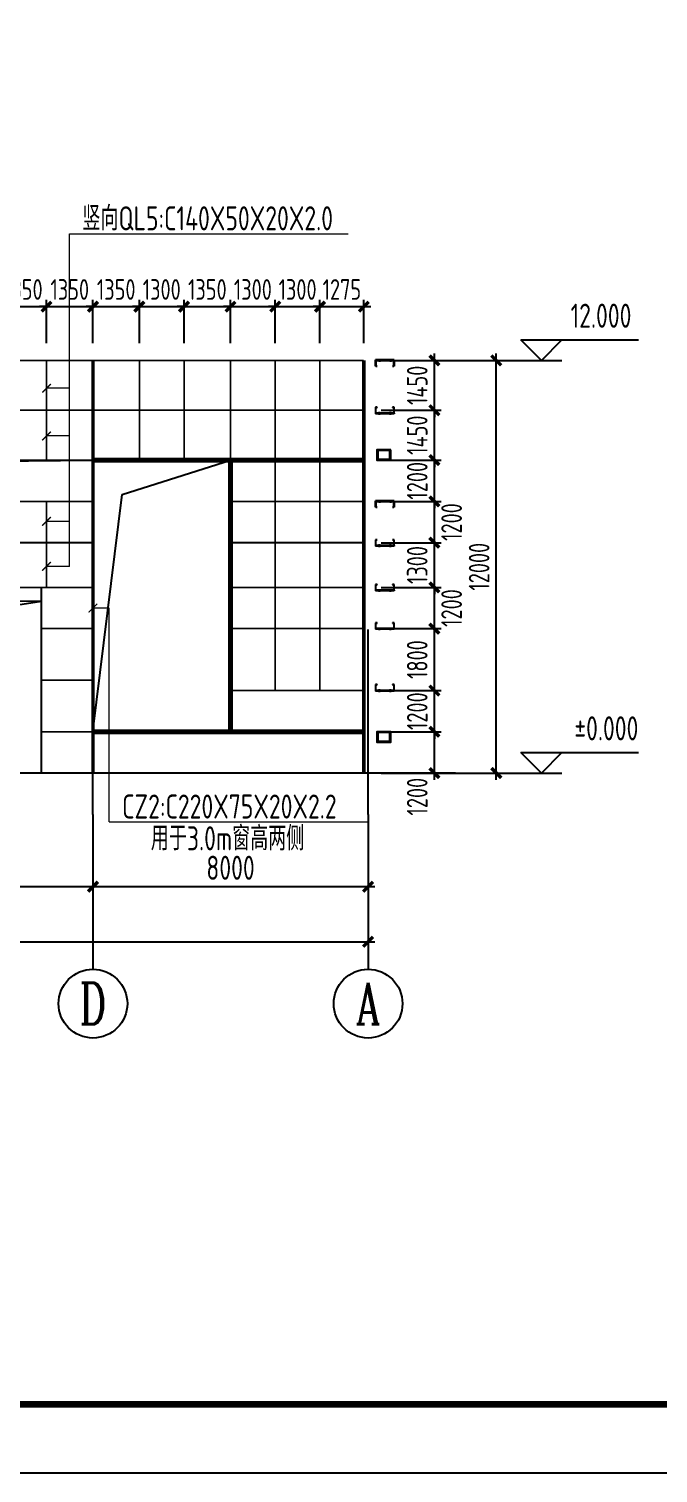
# Model space of a CAD drawing. Extents: x -2746917 to -971774, y -3334247 to -3250358.
# Drawn here: x -1567860 to -1558713, y -3316173 to -3295173 of the extents above; entities that cross this region are included whole.
import ezdxf
from ezdxf.enums import TextEntityAlignment as Align

# ---------------------------------------------------------------- set-up
doc = ezdxf.new("R2010")
doc.units = 0
doc.header["$LTSCALE"] = 1000
doc.header["$MEASUREMENT"] = 0
doc.header["$PDMODE"] = 35
doc.linetypes.add('DASH', pattern=[0.35, 0.25, -0.1])
doc.linetypes.add('DOTE', pattern=[2.42, 2, -0.2, 0.02, -0.2])
doc.layers.get('0').update_dxf_attribs({"linetype": 'CONTINUOUS'})
doc.layers.get('Defpoints').update_dxf_attribs({"linetype": 'CONTINUOUS'})
for name, color, linetype in [('AXIS', 253, 'DOTE'), ('DIM', 3, 'CONTINUOUS'), ('NUM', 7, 'CONTINUOUS'), ('PUB_TITLE', 4, 'CONTINUOUS'), ('REIN', 1, 'CONTINUOUS'), ('TEXT', 7, 'CONTINUOUS'), ('THIN', 7, 'CONTINUOUS'), ('檩托', 151, 'CONTINUOUS')]:
    doc.layers.add(name, color=color, linetype=linetype)
doc.layers.add('yichutu', color=7, linetype='CONTINUOUS', true_color=0xffffff, plot=False)
doc.styles.add('TSSD_Axis', font='Complex.shx', dxfattribs={"width": 0.7, "bigfont": 'hztxt.shx'})
doc.styles.add('TSSD_Dimension', font='tssdeng.shx', dxfattribs={"width": 0.75, "bigfont": 'Hztxt.shx'})
doc.styles.add('TSSD_Label', font='tssdeng.shx', dxfattribs={"width": 0.75, "bigfont": 'hztxt.shx'})
doc.styles.add('TSSD_Rein', font='Tssdeng.shx', dxfattribs={"width": 0.75, "bigfont": 'hztxt.shx'})
doc.dimstyles.new('TSSD_200_100', dxfattribs={"dimtxt": 350, "dimasz": 100, "dimexe": 100, "dimexo": 250, "dimgap": 100, "dimtad": 1, "dimdec": 0, "dimlfac": 2, "dimzin": 0, "dimdsep": 46, "dimtxsty": 'TSSD_Dimension', "dimblk": 'ARCHTICK', "dimcen": 0, "dimdle": 100, "dimclrt": 7, "dimadec": 0, "dimazin": 0, "dimtfac": 1, "dimtdec": 0, "dimtix": 1, "dimtmove": 2, "dimatfit": 3, "dimfxl": 1, "dimtolj": 1, "dimtzin": 0, "dimarcsym": 0})

# ---------------------------------------------------------------- blocks, each defined once
blk = doc.blocks.new('ts_axno')
at = {"color": 0, "linetype": 'ByBlock', "lineweight": -2}
blk.add_circle((0, 0), 0.5, dxfattribs=at)
at = {"color": 0, "linetype": 'ByBlock', "lineweight": -2, "style": 'TSSD_Axis', "width": 0.7}
blk.add_attdef('A', text='', height=0.6, dxfattribs=at).set_placement((0, 0), align=Align.MIDDLE_CENTER)
blk = doc.blocks.new('_ArchTick')
at = {"color": 0, "const_width": 0.5}
blk.add_lwpolyline([(-0.71, -0.71), (0.71, 0.71)], dxfattribs=at)
blk = doc.blocks.new('*D3253')
at = {"layer": 'Defpoints', "color": 0, "ltscale": 1.5}
for p in [(-1570929, -3306599), (-1566929, -3306599), (-1570929, -3307646)]:
    blk.add_point(p, dxfattribs=at)
at = {"layer": 'DIM', "color": 0, "lineweight": -2, "ltscale": 1.5}
for p, q in [((-1570929, -3306849), (-1570929, -3307746)), ((-1566929, -3306849), (-1566929, -3307746)), ((-1566829, -3307646), (-1571029, -3307646))]:
    blk.add_line(p, q, dxfattribs=at)
at = {"layer": 'DIM', "color": 0, "lineweight": -2, "ltscale": 1.5, "xscale": 100, "yscale": 100, "zscale": 100, "rotation": 180}
blk.add_blockref('_ArchTick', (-1570929, -3307646), dxfattribs=at)
at = {"layer": 'DIM', "color": 0, "lineweight": -2, "ltscale": 1.5, "xscale": 100, "yscale": 100, "zscale": 100}
blk.add_blockref('_ArchTick', (-1566929, -3307646), dxfattribs=at)
at = {"layer": 'DIM', "color": 7, "ltscale": 1.5, "insert": (-1568929, -3307371), "char_height": 350, "attachment_point": 5, "style": 'TSSD_Dimension'}
blk.add_mtext('\\A1;8000', dxfattribs=at)
blk = doc.blocks.new('*D3258')
at = {"layer": 'Defpoints', "color": 0, "ltscale": 1.5}
for p in [(-1586929, -3306599), (-1562929, -3306599), (-1562929, -3308446)]:
    blk.add_point(p, dxfattribs=at)
at = {"layer": 'DIM', "color": 0, "lineweight": -2, "ltscale": 1.5}
for p, q in [((-1586929, -3306849), (-1586929, -3308546)), ((-1562929, -3306849), (-1562929, -3308546)), ((-1587029, -3308446), (-1562829, -3308446))]:
    blk.add_line(p, q, dxfattribs=at)
at = {"layer": 'DIM', "color": 0, "lineweight": -2, "ltscale": 1.5, "xscale": 100, "yscale": 100, "zscale": 100, "rotation": 180}
blk.add_blockref('_ArchTick', (-1586929, -3308446), dxfattribs=at)
at = {"layer": 'DIM', "color": 0, "lineweight": -2, "ltscale": 1.5, "xscale": 100, "yscale": 100, "zscale": 100}
blk.add_blockref('_ArchTick', (-1562929, -3308446), dxfattribs=at)
at = {"layer": 'DIM', "color": 7, "ltscale": 1.5, "insert": (-1574929, -3308171), "char_height": 350, "attachment_point": 5, "style": 'TSSD_Dimension'}
blk.add_mtext('\\A1;48000', dxfattribs=at)
blk = doc.blocks.new('*D3259')
at = {"layer": 'Defpoints', "color": 0, "ltscale": 1.5}
for p in [(-1566929, -3306599), (-1562929, -3306599), (-1566929, -3307646)]:
    blk.add_point(p, dxfattribs=at)
at = {"layer": 'DIM', "color": 0, "lineweight": -2, "ltscale": 1.5}
for p, q in [((-1566929, -3306849), (-1566929, -3307746)), ((-1562929, -3306849), (-1562929, -3307746)), ((-1562829, -3307646), (-1567029, -3307646))]:
    blk.add_line(p, q, dxfattribs=at)
at = {"layer": 'DIM', "color": 0, "lineweight": -2, "ltscale": 1.5, "xscale": 100, "yscale": 100, "zscale": 100, "rotation": 180}
blk.add_blockref('_ArchTick', (-1566929, -3307646), dxfattribs=at)
at = {"layer": 'DIM', "color": 0, "lineweight": -2, "ltscale": 1.5, "xscale": 100, "yscale": 100, "zscale": 100}
blk.add_blockref('_ArchTick', (-1562929, -3307646), dxfattribs=at)
at = {"layer": 'DIM', "color": 7, "ltscale": 1.5, "insert": (-1564929, -3307371), "char_height": 350, "attachment_point": 5, "style": 'TSSD_Dimension'}
blk.add_mtext('\\A1;8000', dxfattribs=at)
blk = doc.blocks.new('*D3302')
at = {"layer": 'Defpoints', "color": 0, "ltscale": 1.5}
for p in [(-1567604, -3299212), (-1568279, -3299994), (-1567604, -3299994)]:
    blk.add_point(p, dxfattribs=at)
at = {"layer": 'DIM', "color": 0, "lineweight": -2, "ltscale": 1.5}
for p, q in [((-1568279, -3299212), (-1568379, -3299212)), ((-1568279, -3299744), (-1568279, -3299112)), ((-1568279, -3299212), (-1567604, -3299212)), ((-1567604, -3299744), (-1567604, -3299112)), ((-1567604, -3299212), (-1567504, -3299212))]:
    blk.add_line(p, q, dxfattribs=at)
at = {"layer": 'DIM', "color": 0, "lineweight": -2, "ltscale": 1.5, "xscale": 100, "yscale": 100, "zscale": 100}
blk.add_blockref('_ArchTick', (-1568279, -3299212), dxfattribs=at)
at = {"layer": 'DIM', "color": 0, "lineweight": -2, "ltscale": 1.5, "xscale": 100, "yscale": 100, "zscale": 100, "rotation": 180}
blk.add_blockref('_ArchTick', (-1567604, -3299212), dxfattribs=at)
at = {"layer": 'DIM', "color": 7, "ltscale": 1.5, "insert": (-1567941, -3298962), "char_height": 300, "attachment_point": 5, "style": 'TSSD_Dimension'}
blk.add_mtext('\\A1;1350', dxfattribs=at)
blk = doc.blocks.new('*D3303')
at = {"layer": 'Defpoints', "color": 0, "ltscale": 1.5}
for p in [(-1566929, -3299212), (-1567604, -3299994), (-1566929, -3299994)]:
    blk.add_point(p, dxfattribs=at)
at = {"layer": 'DIM', "color": 0, "lineweight": -2, "ltscale": 1.5}
for p, q in [((-1567604, -3299212), (-1567704, -3299212)), ((-1567604, -3299744), (-1567604, -3299112)), ((-1567604, -3299212), (-1566929, -3299212)), ((-1566929, -3299744), (-1566929, -3299112)), ((-1566929, -3299212), (-1566829, -3299212))]:
    blk.add_line(p, q, dxfattribs=at)
at = {"layer": 'DIM', "color": 0, "lineweight": -2, "ltscale": 1.5, "xscale": 100, "yscale": 100, "zscale": 100}
blk.add_blockref('_ArchTick', (-1567604, -3299212), dxfattribs=at)
at = {"layer": 'DIM', "color": 0, "lineweight": -2, "ltscale": 1.5, "xscale": 100, "yscale": 100, "zscale": 100, "rotation": 180}
blk.add_blockref('_ArchTick', (-1566929, -3299212), dxfattribs=at)
at = {"layer": 'DIM', "color": 7, "ltscale": 1.5, "insert": (-1567266, -3298962), "char_height": 300, "attachment_point": 5, "style": 'TSSD_Dimension'}
blk.add_mtext('\\A1;1350', dxfattribs=at)
blk = doc.blocks.new('*D3304')
at = {"layer": 'Defpoints', "color": 0, "ltscale": 1.5}
for p in [(-1566254, -3299212), (-1566929, -3299994), (-1566254, -3299994)]:
    blk.add_point(p, dxfattribs=at)
at = {"layer": 'DIM', "color": 0, "lineweight": -2, "ltscale": 1.5}
for p, q in [((-1566929, -3299212), (-1567029, -3299212)), ((-1566929, -3299744), (-1566929, -3299112)), ((-1566929, -3299212), (-1566254, -3299212)), ((-1566254, -3299744), (-1566254, -3299112)), ((-1566254, -3299212), (-1566154, -3299212))]:
    blk.add_line(p, q, dxfattribs=at)
at = {"layer": 'DIM', "color": 0, "lineweight": -2, "ltscale": 1.5, "xscale": 100, "yscale": 100, "zscale": 100}
blk.add_blockref('_ArchTick', (-1566929, -3299212), dxfattribs=at)
at = {"layer": 'DIM', "color": 0, "lineweight": -2, "ltscale": 1.5, "xscale": 100, "yscale": 100, "zscale": 100, "rotation": 180}
blk.add_blockref('_ArchTick', (-1566254, -3299212), dxfattribs=at)
at = {"layer": 'DIM', "color": 7, "ltscale": 1.5, "insert": (-1566591, -3298962), "char_height": 300, "attachment_point": 5, "style": 'TSSD_Dimension'}
blk.add_mtext('\\A1;1350', dxfattribs=at)
blk = doc.blocks.new('*D3305')
at = {"layer": 'Defpoints', "color": 0, "ltscale": 1.5}
for p in [(-1565604, -3299212), (-1566254, -3299994), (-1565604, -3299994)]:
    blk.add_point(p, dxfattribs=at)
at = {"layer": 'DIM', "color": 0, "lineweight": -2, "ltscale": 1.5}
for p, q in [((-1566254, -3299212), (-1566354, -3299212)), ((-1566254, -3299744), (-1566254, -3299112)), ((-1566254, -3299212), (-1565604, -3299212)), ((-1565604, -3299744), (-1565604, -3299112)), ((-1565604, -3299212), (-1565504, -3299212))]:
    blk.add_line(p, q, dxfattribs=at)
at = {"layer": 'DIM', "color": 0, "lineweight": -2, "ltscale": 1.5, "xscale": 100, "yscale": 100, "zscale": 100}
blk.add_blockref('_ArchTick', (-1566254, -3299212), dxfattribs=at)
at = {"layer": 'DIM', "color": 0, "lineweight": -2, "ltscale": 1.5, "xscale": 100, "yscale": 100, "zscale": 100, "rotation": 180}
blk.add_blockref('_ArchTick', (-1565604, -3299212), dxfattribs=at)
at = {"layer": 'DIM', "color": 7, "ltscale": 1.5, "insert": (-1565929, -3298962), "char_height": 300, "attachment_point": 5, "style": 'TSSD_Dimension'}
blk.add_mtext('\\A1;1300', dxfattribs=at)
blk = doc.blocks.new('*D3306')
at = {"layer": 'Defpoints', "color": 0, "ltscale": 1.5}
for p in [(-1564929, -3299212), (-1565604, -3299994), (-1564929, -3299994)]:
    blk.add_point(p, dxfattribs=at)
at = {"layer": 'DIM', "color": 0, "lineweight": -2, "ltscale": 1.5}
for p, q in [((-1565604, -3299212), (-1565704, -3299212)), ((-1565604, -3299744), (-1565604, -3299112)), ((-1565604, -3299212), (-1564929, -3299212)), ((-1564929, -3299744), (-1564929, -3299112)), ((-1564929, -3299212), (-1564829, -3299212))]:
    blk.add_line(p, q, dxfattribs=at)
at = {"layer": 'DIM', "color": 0, "lineweight": -2, "ltscale": 1.5, "xscale": 100, "yscale": 100, "zscale": 100}
blk.add_blockref('_ArchTick', (-1565604, -3299212), dxfattribs=at)
at = {"layer": 'DIM', "color": 0, "lineweight": -2, "ltscale": 1.5, "xscale": 100, "yscale": 100, "zscale": 100, "rotation": 180}
blk.add_blockref('_ArchTick', (-1564929, -3299212), dxfattribs=at)
at = {"layer": 'DIM', "color": 7, "ltscale": 1.5, "insert": (-1565266, -3298962), "char_height": 300, "attachment_point": 5, "style": 'TSSD_Dimension'}
blk.add_mtext('\\A1;1350', dxfattribs=at)
blk = doc.blocks.new('*D3307')
at = {"layer": 'Defpoints', "color": 0, "ltscale": 1.5}
for p in [(-1564279, -3299212), (-1564929, -3299994), (-1564279, -3299994)]:
    blk.add_point(p, dxfattribs=at)
at = {"layer": 'DIM', "color": 0, "lineweight": -2, "ltscale": 1.5}
for p, q in [((-1564929, -3299212), (-1565029, -3299212)), ((-1564929, -3299744), (-1564929, -3299112)), ((-1564929, -3299212), (-1564279, -3299212)), ((-1564279, -3299744), (-1564279, -3299112)), ((-1564279, -3299212), (-1564179, -3299212))]:
    blk.add_line(p, q, dxfattribs=at)
at = {"layer": 'DIM', "color": 0, "lineweight": -2, "ltscale": 1.5, "xscale": 100, "yscale": 100, "zscale": 100}
blk.add_blockref('_ArchTick', (-1564929, -3299212), dxfattribs=at)
at = {"layer": 'DIM', "color": 0, "lineweight": -2, "ltscale": 1.5, "xscale": 100, "yscale": 100, "zscale": 100, "rotation": 180}
blk.add_blockref('_ArchTick', (-1564279, -3299212), dxfattribs=at)
at = {"layer": 'DIM', "color": 7, "ltscale": 1.5, "insert": (-1564604, -3298962), "char_height": 300, "attachment_point": 5, "style": 'TSSD_Dimension'}
blk.add_mtext('\\A1;1300', dxfattribs=at)
blk = doc.blocks.new('*D3308')
at = {"layer": 'Defpoints', "color": 0, "ltscale": 1.5}
for p in [(-1563629, -3299212), (-1564279, -3299994), (-1563629, -3299994)]:
    blk.add_point(p, dxfattribs=at)
at = {"layer": 'DIM', "color": 0, "lineweight": -2, "ltscale": 1.5}
for p, q in [((-1564279, -3299212), (-1564379, -3299212)), ((-1564279, -3299744), (-1564279, -3299112)), ((-1564279, -3299212), (-1563629, -3299212)), ((-1563629, -3299744), (-1563629, -3299112)), ((-1563629, -3299212), (-1563529, -3299212))]:
    blk.add_line(p, q, dxfattribs=at)
at = {"layer": 'DIM', "color": 0, "lineweight": -2, "ltscale": 1.5, "xscale": 100, "yscale": 100, "zscale": 100}
blk.add_blockref('_ArchTick', (-1564279, -3299212), dxfattribs=at)
at = {"layer": 'DIM', "color": 0, "lineweight": -2, "ltscale": 1.5, "xscale": 100, "yscale": 100, "zscale": 100, "rotation": 180}
blk.add_blockref('_ArchTick', (-1563629, -3299212), dxfattribs=at)
at = {"layer": 'DIM', "color": 7, "ltscale": 1.5, "insert": (-1563954, -3298962), "char_height": 300, "attachment_point": 5, "style": 'TSSD_Dimension'}
blk.add_mtext('\\A1;1300', dxfattribs=at)
blk = doc.blocks.new('*D3309')
at = {"layer": 'Defpoints', "color": 0, "ltscale": 1.5}
for p in [(-1562991, -3299212), (-1563629, -3299994), (-1562991, -3299994)]:
    blk.add_point(p, dxfattribs=at)
at = {"layer": 'DIM', "color": 0, "lineweight": -2, "ltscale": 1.5}
for p, q in [((-1563629, -3299212), (-1563729, -3299212)), ((-1563629, -3299744), (-1563629, -3299112)), ((-1563629, -3299212), (-1562991, -3299212)), ((-1562991, -3299744), (-1562991, -3299112)), ((-1562991, -3299212), (-1562891, -3299212))]:
    blk.add_line(p, q, dxfattribs=at)
at = {"layer": 'DIM', "color": 0, "lineweight": -2, "ltscale": 1.5, "xscale": 100, "yscale": 100, "zscale": 100}
blk.add_blockref('_ArchTick', (-1563629, -3299212), dxfattribs=at)
at = {"layer": 'DIM', "color": 0, "lineweight": -2, "ltscale": 1.5, "xscale": 100, "yscale": 100, "zscale": 100, "rotation": 180}
blk.add_blockref('_ArchTick', (-1562991, -3299212), dxfattribs=at)
at = {"layer": 'DIM', "color": 7, "ltscale": 1.5, "insert": (-1563310, -3298962), "char_height": 300, "attachment_point": 5, "style": 'TSSD_Dimension'}
blk.add_mtext('\\A1;1275', dxfattribs=at)
blk = doc.blocks.new('*D3316')
at = {"layer": 'Defpoints', "color": 0, "ltscale": 1.5}
for p in [(-1562991, -3299994, -1), (-1561065, -3299994), (-1562991, -3305994)]:
    blk.add_point(p, dxfattribs=at)
at = {"layer": 'DIM', "color": 0, "lineweight": -2, "ltscale": 1.5}
for p, q in [((-1561065, -3306094), (-1561065, -3299894)), ((-1562741, -3299994), (-1560965, -3299994)), ((-1562741, -3305994), (-1560965, -3305994))]:
    blk.add_line(p, q, dxfattribs=at)
at = {"layer": 'DIM', "color": 0, "lineweight": -2, "ltscale": 1.5, "xscale": 100, "yscale": 100, "zscale": 100}
for p, rotation in [((-1561065, -3299994), 90), ((-1561065, -3305994), 270)]:
    blk.add_blockref('_ArchTick', p, dxfattribs=dict(at, rotation=rotation))
at = {"layer": 'DIM', "color": 7, "ltscale": 1.5, "insert": (-1561315, -3302994), "char_height": 300, "attachment_point": 5, "rotation": 90, "style": 'TSSD_Dimension'}
blk.add_mtext('\\A1;12000', dxfattribs=at)
blk = doc.blocks.new('*D3317')
at = {"layer": 'Defpoints', "color": 0, "ltscale": 1.5}
for p in [(-1562991, -3305394), (-1561965, -3305394), (-1562991, -3305994)]:
    blk.add_point(p, dxfattribs=at)
at = {"layer": 'DIM', "color": 0, "lineweight": -2, "ltscale": 1.5}
for p, q in [((-1562741, -3305394), (-1561865, -3305394)), ((-1561965, -3306094), (-1561965, -3305294)), ((-1562741, -3305994), (-1561865, -3305994))]:
    blk.add_line(p, q, dxfattribs=at)
at = {"layer": 'DIM', "color": 0, "lineweight": -2, "ltscale": 1.5, "xscale": 100, "yscale": 100, "zscale": 100}
for p, rotation in [((-1561965, -3305394), 90), ((-1561965, -3305994), 270)]:
    blk.add_blockref('_ArchTick', p, dxfattribs=dict(at, rotation=rotation))
at = {"layer": 'DIM', "color": 7, "ltscale": 1.5, "insert": (-1562215, -3306337), "char_height": 300, "attachment_point": 5, "rotation": 90, "style": 'TSSD_Dimension'}
blk.add_mtext('\\A1;1200', dxfattribs=at)
blk = doc.blocks.new('*D3318')
at = {"layer": 'Defpoints', "color": 0, "ltscale": 1.5}
for p in [(-1562991, -3304794), (-1561965, -3304794), (-1562991, -3305394)]:
    blk.add_point(p, dxfattribs=at)
at = {"layer": 'DIM', "color": 0, "lineweight": -2, "ltscale": 1.5}
for p, q in [((-1561965, -3304794), (-1561965, -3304694)), ((-1562741, -3304794), (-1561865, -3304794)), ((-1561965, -3305394), (-1561965, -3304794)), ((-1562741, -3305394), (-1561865, -3305394)), ((-1561965, -3305394), (-1561965, -3305494))]:
    blk.add_line(p, q, dxfattribs=at)
at = {"layer": 'DIM', "color": 0, "lineweight": -2, "ltscale": 1.5, "xscale": 100, "yscale": 100, "zscale": 100}
for p, rotation in [((-1561965, -3304794), 270), ((-1561965, -3305394), 90)]:
    blk.add_blockref('_ArchTick', p, dxfattribs=dict(at, rotation=rotation))
at = {"layer": 'DIM', "color": 7, "ltscale": 1.5, "insert": (-1562215, -3305094), "char_height": 300, "attachment_point": 5, "rotation": 90, "style": 'TSSD_Dimension'}
blk.add_mtext('\\A1;1200', dxfattribs=at)
blk = doc.blocks.new('*D3319')
at = {"layer": 'Defpoints', "color": 0, "ltscale": 1.5}
for p in [(-1562991, -3303894), (-1561965, -3303894), (-1562991, -3304794)]:
    blk.add_point(p, dxfattribs=at)
at = {"layer": 'DIM', "color": 0, "lineweight": -2, "ltscale": 1.5}
for p, q in [((-1562741, -3303894), (-1561865, -3303894)), ((-1561965, -3304894), (-1561965, -3303794)), ((-1562741, -3304794), (-1561865, -3304794))]:
    blk.add_line(p, q, dxfattribs=at)
at = {"layer": 'DIM', "color": 0, "lineweight": -2, "ltscale": 1.5, "xscale": 100, "yscale": 100, "zscale": 100}
for p, rotation in [((-1561965, -3303894), 90), ((-1561965, -3304794), 270)]:
    blk.add_blockref('_ArchTick', p, dxfattribs=dict(at, rotation=rotation))
at = {"layer": 'DIM', "color": 7, "ltscale": 1.5, "insert": (-1562215, -3304344), "char_height": 300, "attachment_point": 5, "rotation": 90, "style": 'TSSD_Dimension'}
blk.add_mtext('\\A1;1800', dxfattribs=at)
blk = doc.blocks.new('*D3320')
at = {"layer": 'Defpoints', "color": 0, "ltscale": 1.5}
for p in [(-1562991, -3303294), (-1561965, -3303294), (-1562991, -3303894)]:
    blk.add_point(p, dxfattribs=at)
at = {"layer": 'DIM', "color": 0, "lineweight": -2, "ltscale": 1.5}
for p, q in [((-1562741, -3303294), (-1561865, -3303294)), ((-1561965, -3303994), (-1561965, -3303194)), ((-1562741, -3303894), (-1561865, -3303894))]:
    blk.add_line(p, q, dxfattribs=at)
at = {"layer": 'DIM', "color": 0, "lineweight": -2, "ltscale": 1.5, "xscale": 100, "yscale": 100, "zscale": 100}
for p, rotation in [((-1561965, -3303294), 90), ((-1561965, -3303894), 270)]:
    blk.add_blockref('_ArchTick', p, dxfattribs=dict(at, rotation=rotation))
at = {"layer": 'DIM', "color": 7, "ltscale": 1.5, "insert": (-1561715, -3303594), "char_height": 300, "attachment_point": 5, "rotation": 90, "style": 'TSSD_Dimension'}
blk.add_mtext('\\A1;1200', dxfattribs=at)
blk = doc.blocks.new('*D3321')
at = {"layer": 'Defpoints', "color": 0, "ltscale": 1.5}
for p in [(-1562991, -3302644), (-1561965, -3302644), (-1562991, -3303294)]:
    blk.add_point(p, dxfattribs=at)
at = {"layer": 'DIM', "color": 0, "lineweight": -2, "ltscale": 1.5}
for p, q in [((-1562741, -3302644), (-1561865, -3302644)), ((-1561965, -3302644), (-1561965, -3302544)), ((-1561965, -3303294), (-1561965, -3302644)), ((-1562741, -3303294), (-1561865, -3303294)), ((-1561965, -3303294), (-1561965, -3303394))]:
    blk.add_line(p, q, dxfattribs=at)
at = {"layer": 'DIM', "color": 0, "lineweight": -2, "ltscale": 1.5, "xscale": 100, "yscale": 100, "zscale": 100}
for p, rotation in [((-1561965, -3302644), 270), ((-1561965, -3303294), 90)]:
    blk.add_blockref('_ArchTick', p, dxfattribs=dict(at, rotation=rotation))
at = {"layer": 'DIM', "color": 7, "ltscale": 1.5, "insert": (-1562215, -3302969), "char_height": 300, "attachment_point": 5, "rotation": 90, "style": 'TSSD_Dimension'}
blk.add_mtext('\\A1;1300', dxfattribs=at)
blk = doc.blocks.new('*D3322')
at = {"layer": 'Defpoints', "color": 0, "ltscale": 1.5}
for p in [(-1562991, -3302044), (-1561965, -3302044), (-1562991, -3302644)]:
    blk.add_point(p, dxfattribs=at)
at = {"layer": 'DIM', "color": 0, "lineweight": -2, "ltscale": 1.5}
for p, q in [((-1561965, -3302744), (-1561965, -3301944)), ((-1562741, -3302044), (-1561865, -3302044)), ((-1562741, -3302644), (-1561865, -3302644))]:
    blk.add_line(p, q, dxfattribs=at)
at = {"layer": 'DIM', "color": 0, "lineweight": -2, "ltscale": 1.5, "xscale": 100, "yscale": 100, "zscale": 100}
for p, rotation in [((-1561965, -3302044), 90), ((-1561965, -3302644), 270)]:
    blk.add_blockref('_ArchTick', p, dxfattribs=dict(at, rotation=rotation))
at = {"layer": 'DIM', "color": 7, "ltscale": 1.5, "insert": (-1561715, -3302344), "char_height": 300, "attachment_point": 5, "rotation": 90, "style": 'TSSD_Dimension'}
blk.add_mtext('\\A1;1200', dxfattribs=at)
blk = doc.blocks.new('*D3323')
at = {"layer": 'Defpoints', "color": 0, "ltscale": 1.5}
for p in [(-1562991, -3301444), (-1561965, -3301444), (-1562991, -3302044)]:
    blk.add_point(p, dxfattribs=at)
at = {"layer": 'DIM', "color": 0, "lineweight": -2, "ltscale": 1.5}
for p, q in [((-1561965, -3301444), (-1561965, -3301344)), ((-1562741, -3301444), (-1561865, -3301444)), ((-1561965, -3302044), (-1561965, -3301444)), ((-1562741, -3302044), (-1561865, -3302044)), ((-1561965, -3302044), (-1561965, -3302144))]:
    blk.add_line(p, q, dxfattribs=at)
at = {"layer": 'DIM', "color": 0, "lineweight": -2, "ltscale": 1.5, "xscale": 100, "yscale": 100, "zscale": 100}
for p, rotation in [((-1561965, -3301444), 270), ((-1561965, -3302044), 90)]:
    blk.add_blockref('_ArchTick', p, dxfattribs=dict(at, rotation=rotation))
at = {"layer": 'DIM', "color": 7, "ltscale": 1.5, "insert": (-1562215, -3301744), "char_height": 300, "attachment_point": 5, "rotation": 90, "style": 'TSSD_Dimension'}
blk.add_mtext('\\A1;1200', dxfattribs=at)
blk = doc.blocks.new('*D3324')
at = {"layer": 'Defpoints', "color": 0, "ltscale": 1.5}
for p in [(-1562991, -3300719), (-1561965, -3300719), (-1562991, -3301444)]:
    blk.add_point(p, dxfattribs=at)
at = {"layer": 'DIM', "color": 0, "lineweight": -2, "ltscale": 1.5}
for p, q in [((-1562741, -3300719), (-1561865, -3300719)), ((-1561965, -3300719), (-1561965, -3300619)), ((-1561965, -3301444), (-1561965, -3300719)), ((-1562741, -3301444), (-1561865, -3301444)), ((-1561965, -3301444), (-1561965, -3301544))]:
    blk.add_line(p, q, dxfattribs=at)
at = {"layer": 'DIM', "color": 0, "lineweight": -2, "ltscale": 1.5, "xscale": 100, "yscale": 100, "zscale": 100}
for p, rotation in [((-1561965, -3300719), 270), ((-1561965, -3301444), 90)]:
    blk.add_blockref('_ArchTick', p, dxfattribs=dict(at, rotation=rotation))
at = {"layer": 'DIM', "color": 7, "ltscale": 1.5, "insert": (-1562215, -3301081), "char_height": 300, "attachment_point": 5, "rotation": 90, "style": 'TSSD_Dimension'}
blk.add_mtext('\\A1;1450', dxfattribs=at)
blk = doc.blocks.new('*D3325')
at = {"layer": 'Defpoints', "color": 0, "ltscale": 1.5}
for p in [(-1562991, -3299994), (-1561965, -3299994), (-1562991, -3300719)]:
    blk.add_point(p, dxfattribs=at)
at = {"layer": 'DIM', "color": 0, "lineweight": -2, "ltscale": 1.5}
for p, q in [((-1561965, -3299994), (-1561965, -3299894)), ((-1562741, -3299994), (-1561865, -3299994)), ((-1561965, -3300719), (-1561965, -3299994)), ((-1562741, -3300719), (-1561865, -3300719)), ((-1561965, -3300719), (-1561965, -3300819))]:
    blk.add_line(p, q, dxfattribs=at)
at = {"layer": 'DIM', "color": 0, "lineweight": -2, "ltscale": 1.5, "xscale": 100, "yscale": 100, "zscale": 100}
for p, rotation in [((-1561965, -3299994), 270), ((-1561965, -3300719), 90)]:
    blk.add_blockref('_ArchTick', p, dxfattribs=dict(at, rotation=rotation))
at = {"layer": 'DIM', "color": 7, "ltscale": 1.5, "insert": (-1562215, -3300356), "char_height": 300, "attachment_point": 5, "rotation": 90, "style": 'TSSD_Dimension'}
blk.add_mtext('\\A1;1450', dxfattribs=at)
blk = doc.blocks.new('A$C3B052B7C')
at = {"layer": '檩托'}
for p, q in [((-358, 25), (-315, 25)), ((-358, 16), (-358, 25)), ((-358, 16), (-358, -98)), ((2, 16), (-358, 16)), ((2, 16), (-358, 16)), ((-354, 12), (-2, 12)), ((-354, -93), (-354, 12)), ((-315, 25), (2, 25)), ((-286, 45), (-286, -9)), ((-286, 25, 571), (-286, 12, 571)), ((-71, 45), (-71, -9)), ((-71, 25), (-71, 12)), ((-2, 12), (-2, -93)), ((2, -98), (2, 25)), ((-358, -98), (-326, -98)), ((-326, -93), (-354, -93)), ((-326, -98), (-326, -93)), ((-31, -93), (-31, -98)), ((-2, -93), (-31, -93)), ((-31, -98), (2, -98))]:
    blk.add_line(p, q, dxfattribs=at)
blk = doc.blocks.new('yct-891-420-89100-42000-100-2004.0')
at = {"layer": 'yichutu', "color": 7, "true_color": 0xffffff}
blk.add_lwpolyline([(0, 0), (0, 42000), (89100, 42000), (89100, 0)], close=True, dxfattribs=at)
blk = doc.blocks.new('A$C440D491C')
at = {"layer": 'PUB_TITLE'}
blk.add_lwpolyline([(0, 0), (0, 42000), (89100, 42000), (89100, 0)], close=True, dxfattribs=at)
at = {"layer": 'PUB_TITLE', "const_width": 100}
blk.add_lwpolyline([(88100, 1000), (88100, 41000), (713, 41000), (713, 1000), (88100, 1000)], dxfattribs=at)

msp = doc.modelspace()

# ---------------------------------------------------------------- linework, layer by layer
at = {"ltscale": 1.5}
for p, q in [((-1582685.5, -3301606.67), (-1566928.96, -3301443.73)), ((-1566506.27, -3301944.92), (-1564928.96, -3301443.73)), ((-1566928.96, -3305393.73), (-1566506.27, -3301944.92)), ((-1569895.14, -3303837.37), (-1567678.96, -3303493.73))]:
    msp.add_line(p, q, dxfattribs=at)
at = {"layer": 'AXIS', "ltscale": 1.5}
for p, q in [((-1566928.96, -3306598.7), (-1566928.96, -3303903.99)), ((-1562928.96, -3306598.7), (-1562928.96, -3303903.99))]:
    msp.add_line(p, q, dxfattribs=at)
at = {"layer": 'NUM', "ltscale": 1.5}
for p, q in [((-1566928.96, -3306598.7), (-1566928.96, -3308846.34)), ((-1562928.96, -3306598.7), (-1562928.96, -3308846.34))]:
    msp.add_line(p, q, dxfattribs=at)
at = {"layer": 'REIN', "color": 0, "ltscale": 0.1}
msp.add_line((-1561656.67, -3305993.73), (-1587523.64, -3305993.73), dxfattribs=at)
at = {"layer": 'REIN', "color": 0, "const_width": 25}
for points in [[(-1562991.46, -3299993.73), (-1586866.46, -3299993.73)], [(-1586866.46, -3300718.73), (-1562991.46, -3300718.73)], [(-1586866.46, -3305393.73), (-1586866.46, -3304793.73), (-1584928.96, -3304793.73), (-1584928.96, -3301443.73), (-1564928.96, -3301443.73), (-1564928.96, -3304793.73), (-1562991.46, -3304793.73), (-1562991.46, -3305393.73), (-1566928.96, -3305393.73), (-1566928.96, -3302043.73), (-1582928.96, -3302043.73), (-1582928.96, -3305393.73), (-1586866.46, -3305393.73)], [(-1566928.96, -3302043.73), (-1582928.96, -3302043.73)], [(-1562991.46, -3302043.73), (-1564928.96, -3302043.73)], [(-1566928.96, -3302643.73), (-1582928.96, -3302643.73)], [(-1562991.46, -3302643.73), (-1564928.96, -3302643.73)], [(-1566928.96, -3303293.73), (-1582928.96, -3303293.73)], [(-1567678.96, -3303493.73), (-1567678.96, -3303293.73)], [(-1562991.46, -3303293.73), (-1564928.96, -3303293.73)], [(-1566928.96, -3303893.73), (-1567678.96, -3303893.73)], [(-1562991.46, -3303893.73), (-1564928.96, -3303893.73)], [(-1566928.96, -3304643.73), (-1567678.96, -3304643.73)], [(-1566928.96, -3305393.73), (-1567678.96, -3305393.73)]]:
    msp.add_lwpolyline(points, dxfattribs=at)
at = {"layer": 'REIN', "color": 8, "linetype": 'DASH', "const_width": 25}
for points in [[(-1567603.96, -3301443.73), (-1567603.96, -3299993.73)], [(-1566928.96, -3301443.73), (-1566928.96, -3299993.73)], [(-1566928.96, -3301443.73), (-1566928.96, -3299993.73)], [(-1566253.96, -3301443.73), (-1566253.96, -3299993.73)], [(-1565603.96, -3301443.73), (-1565603.96, -3299993.73)], [(-1564928.96, -3301443.73), (-1564928.96, -3299993.73)], [(-1564278.96, -3304793.73), (-1564278.96, -3299993.73)], [(-1563628.96, -3304793.73), (-1563628.96, -3299993.73)], [(-1567603.96, -3303293.73), (-1567603.96, -3302043.73)]]:
    msp.add_lwpolyline(points, dxfattribs=at)
at = {"layer": 'REIN', "color": 0, "ltscale": 0.1, "const_width": 50}
for points in [[(-1566928.96, -3305993.73), (-1566928.96, -3299993.73)], [(-1562991.46, -3305993.73), (-1562991.46, -3299993.73)]]:
    msp.add_lwpolyline(points, dxfattribs=at)
at = {"layer": 'REIN', "color": 0, "linetype": 'ByBlock', "const_width": 20}
for points in [[(-1567666.22, -3300459.83), (-1567541.7, -3300335.31)], [(-1567666.22, -3301154.36), (-1567541.7, -3301029.84)], [(-1567666.22, -3302396.46), (-1567541.7, -3302271.95)], [(-1567666.22, -3303050.55), (-1567541.7, -3302926.04)], [(-1566991.22, -3303657.11), (-1566866.7, -3303532.6)]]:
    msp.add_lwpolyline(points, dxfattribs=at)
at = {"layer": 'REIN', "color": 2, "linetype": 'DASH', "const_width": 70}
for points in [[(-1566928.96, -3301443.73), (-1562991.46, -3301443.73)], [(-1564928.96, -3301443.73), (-1564928.96, -3305393.73)], [(-1566928.96, -3305393.73), (-1562991.46, -3305393.73)]]:
    msp.add_lwpolyline(points, dxfattribs=at)
at = {"layer": 'REIN', "color": 0, "const_width": 25}
msp.add_lwpolyline([(-1570178.96, -3303493.73), (-1567678.96, -3303493.73), (-1567678.96, -3305993.73), (-1570178.96, -3305993.73)], close=True, dxfattribs=at)
at = {"layer": 'TEXT', "lineweight": 5}
for p, q in [((-1567269.47, -3298151.08), (-1563217.15, -3298151.08)), ((-1567269.47, -3302988.29), (-1567269.47, -3298151.08)), ((-1567269.47, -3300397.57), (-1567603.96, -3300397.57)), ((-1567269.47, -3301092.1), (-1567603.96, -3301092.1)), ((-1567269.47, -3302334.2), (-1567603.96, -3302334.2)), ((-1567269.47, -3302988.29), (-1567603.96, -3302988.29)), ((-1566691.18, -3303594.85), (-1566928.96, -3303594.85)), ((-1566691.18, -3306703.81), (-1566691.18, -3303594.85)), ((-1566691.18, -3306703.81), (-1562930.01, -3306703.81))]:
    msp.add_line(p, q, dxfattribs=at)
at = {"layer": 'THIN'}
for p, q in [((-1560410.48, -3299993.73, -0.83), (-1560710.48, -3299693.73, -0.83)), ((-1560710.48, -3299693.73, -0.83), (-1560110.48, -3299693.73, -0.83)), ((-1560410.48, -3299993.73, -0.83), (-1560110.48, -3299693.73, -0.83)), ((-1560110.48, -3299693.73, -0.83), (-1558999.9, -3299693.73, -0.83)), ((-1561064.79, -3299993.73, -0.83), (-1560110.48, -3299993.73, -0.83)), ((-1560410.48, -3299993.73, -0.83), (-1560410.48, -3299993.73, -0.83)), ((-1560410.48, -3305993.73), (-1560710.48, -3305693.73)), ((-1560710.48, -3305693.73), (-1560110.48, -3305693.73)), ((-1560410.48, -3305993.73), (-1560110.48, -3305693.73)), ((-1560110.48, -3305693.73), (-1558999.9, -3305693.73)), ((-1561064.79, -3305993.73), (-1560110.48, -3305993.73)), ((-1560410.48, -3305993.73), (-1560410.48, -3305993.73))]:
    msp.add_line(p, q, dxfattribs=at)
at = {"layer": '檩托', "color": 2}
for points in [[(-1562600.72, -3301293.73), (-1562800.72, -3301293.73), (-1562800.72, -3301443.73), (-1562600.72, -3301443.73)], [(-1562612.72, -3301305.73), (-1562788.72, -3301305.73), (-1562788.72, -3301431.73), (-1562612.72, -3301431.73)], [(-1562600.72, -3305393.73), (-1562800.72, -3305393.73), (-1562800.72, -3305543.73), (-1562600.72, -3305543.73)], [(-1562612.72, -3305405.73), (-1562788.72, -3305405.73), (-1562788.72, -3305531.73), (-1562612.72, -3305531.73)]]:
    msp.add_lwpolyline(points, close=True, dxfattribs=at)

# ---------------------------------------------------------------- block references
at = {"ltscale": 1.5}
msp.add_blockref('A$C440D491C', (-1592989.12, -3316173.05), dxfattribs=at)
at = {"layer": 'NUM'}
ref = msp.add_blockref('ts_axno', (-1566928.96, -3309346.34), dxfattribs=dict(at, xscale=1000, yscale=1000, zscale=1000))
ref.add_attrib('7', 'D', dxfattribs={"height": 600, "style": 'TSSD_Axis', "width": 0.7}).set_placement((-1566928.96, -3309346.34), align=Align.MIDDLE_CENTER)
ref = msp.add_blockref('ts_axno', (-1562928.96, -3309346.34), dxfattribs=dict(at, xscale=1000, yscale=1000, zscale=1000))
ref.add_attrib('14', 'A', dxfattribs={"height": 600, "style": 'TSSD_Axis', "width": 0.7}).set_placement((-1562928.96, -3309346.34), align=Align.MIDDLE_CENTER)
at = {"layer": 'REIN', "lineweight": 5, "ltscale": 1.5, "xscale": -0.75, "yscale": 0.75, "zscale": 0.75}
for p in [(-1562818.15, -3300005.5), (-1562818.15, -3302055.5)]:
    msp.add_blockref('A$C3B052B7C', p, dxfattribs=at)
at = {"layer": 'REIN', "lineweight": 5, "ltscale": 1.5, "xscale": 0.75, "yscale": 0.75, "zscale": 0.75, "rotation": 180}
for p in [(-1562818.15, -3300749.42), (-1562818.15, -3302674.42), (-1562818.15, -3303324.42), (-1562818.15, -3303881.96), (-1562818.15, -3304781.96)]:
    msp.add_blockref('A$C3B052B7C', p, dxfattribs=at)
at = {"layer": 'yichutu'}
msp.add_blockref('yct-891-420-89100-42000-100-2004.0', (-1592989.12, -3316173.05), dxfattribs=at)

# ---------------------------------------------------------------- texts
at = {"layer": 'TEXT', "lineweight": 5, "style": 'TSSD_Rein', "width": 0.75}
for s, p in [('竖向QL5:C140X50X20X2.0', (-1567082.3, -3298102.57, 58.52)), ('CZ2:C220X75X20X2.2', (-1566504, -3306655.3, 58.52)), ('用于3.0m窗高两侧', (-1566087.74, -3307117.66, 58.52))]:
    msp.add_text(s, height=350, dxfattribs=at).set_placement(p)
at = {"layer": 'THIN', "style": 'TSSD_Label', "width": 0.75}
for s, p in [('12.000', (-1559100.86, -3299623.73, -0.83)), ('%%p0.000', (-1558999.9, -3305623.73))]:
    msp.add_text(s, height=350, dxfattribs=at).set_placement(p, align=Align.BOTTOM_RIGHT)

# ---------------------------------------------------------------- dimensions: what is measured, and where the dimension line sits
at = {"layer": 'DIM', "ltscale": 1.5}
for base, p1, p2, picture, middle in [((-1567603.96, -3299212.24), (-1568278.96, -3299993.73), (-1567603.96, -3299993.73), '*D3302', (-1567941.46, -3298962.24)), ((-1566928.96, -3299212.24), (-1567603.96, -3299993.73), (-1566928.96, -3299993.73), '*D3303', (-1567266.46, -3298962.24)), ((-1566253.96, -3299212.24), (-1566928.96, -3299993.73), (-1566253.96, -3299993.73), '*D3304', (-1566591.46, -3298962.24)), ((-1565603.96, -3299212.24), (-1566253.96, -3299993.73), (-1565603.96, -3299993.73), '*D3305', (-1565928.96, -3298962.24)), ((-1564928.96, -3299212.24), (-1565603.96, -3299993.73), (-1564928.96, -3299993.73), '*D3306', (-1565266.46, -3298962.24)), ((-1564278.96, -3299212.24), (-1564928.96, -3299993.73), (-1564278.96, -3299993.73), '*D3307', (-1564603.96, -3298962.24)), ((-1563628.96, -3299212.24), (-1564278.96, -3299993.73), (-1563628.96, -3299993.73), '*D3308', (-1563953.96, -3298962.24)), ((-1562991.46, -3299212.24), (-1563628.96, -3299993.73), (-1562991.46, -3299993.73), '*D3309', (-1563310.21, -3298962.24))]:
    dim = msp.add_linear_dim(base=base, p1=p1, p2=p2, dimstyle='TSSD_200_100', override={"dimtxt": 300}, dxfattribs=at)
    dim.commit()
    dim.dimension.update_dxf_attribs({"geometry": picture, "text_midpoint": middle})
for base, p1, p2, picture, middle in [((-1561064.79, -3299993.73), (-1562991.46, -3305993.73), (-1562991.46, -3299993.73, -0.83), '*D3316', (-1561314.79, -3302993.73)), ((-1561965.09, -3299993.73), (-1562991.46, -3300718.73), (-1562991.46, -3299993.73), '*D3325', (-1562215.09, -3300356.23)), ((-1561965.09, -3300718.73), (-1562991.46, -3301443.73), (-1562991.46, -3300718.73), '*D3324', (-1562215.09, -3301081.23)), ((-1561965.09, -3301443.73), (-1562991.46, -3302043.73), (-1562991.46, -3301443.73), '*D3323', (-1562215.09, -3301743.73)), ((-1561965.09, -3302643.73), (-1562991.46, -3303293.73), (-1562991.46, -3302643.73), '*D3321', (-1562215.09, -3302968.73)), ((-1561965.09, -3303893.73), (-1562991.46, -3304793.73), (-1562991.46, -3303893.73), '*D3319', (-1562215.09, -3304343.73)), ((-1561965.09, -3304793.73), (-1562991.46, -3305393.73), (-1562991.46, -3304793.73), '*D3318', (-1562215.09, -3305093.73))]:
    dim = msp.add_linear_dim(base=base, p1=p1, p2=p2, angle=90, dimstyle='TSSD_200_100', override={"dimtxt": 300}, dxfattribs=at)
    dim.commit()
    dim.dimension.update_dxf_attribs({"geometry": picture, "text_midpoint": middle})
for base, p1, p2, picture, middle in [((-1561965.09, -3302043.73), (-1562991.46, -3302643.73), (-1562991.46, -3302043.73), '*D3322', (-1561715.09, -3302343.73)), ((-1561965.09, -3303293.73), (-1562991.46, -3303893.73), (-1562991.46, -3303293.73), '*D3320', (-1561715.09, -3303593.73)), ((-1561965.09, -3305393.73), (-1562991.46, -3305993.73), (-1562991.46, -3305393.73), '*D3317', (-1562215.09, -3306336.62))]:
    dim = msp.add_linear_dim(base=base, p1=p1, p2=p2, angle=90, dimstyle='TSSD_200_100', override={"dimtxt": 300}, dxfattribs=at)
    dim.commit()
    dim.dimension.update_dxf_attribs({"geometry": picture, "text_midpoint": middle, "dimtype": 160})
for base, p1, p2, picture, middle in [((-1562928.96, -3308446.34), (-1586928.96, -3306598.7), (-1562928.96, -3306598.7), '*D3258', (-1574928.96, -3308171.34)), ((-1570928.96, -3307646.34), (-1566928.96, -3306598.7), (-1570928.96, -3306598.7), '*D3253', (-1568928.96, -3307371.34)), ((-1566928.96, -3307646.34), (-1562928.96, -3306598.7), (-1566928.96, -3306598.7), '*D3259', (-1564928.96, -3307371.34))]:
    dim = msp.add_linear_dim(base=base, p1=p1, p2=p2, angle=180, dimstyle='TSSD_200_100', dxfattribs=at)
    dim.commit()
    dim.dimension.update_dxf_attribs({"geometry": picture, "text_midpoint": middle})

doc.saveas('drawing.dxf')
